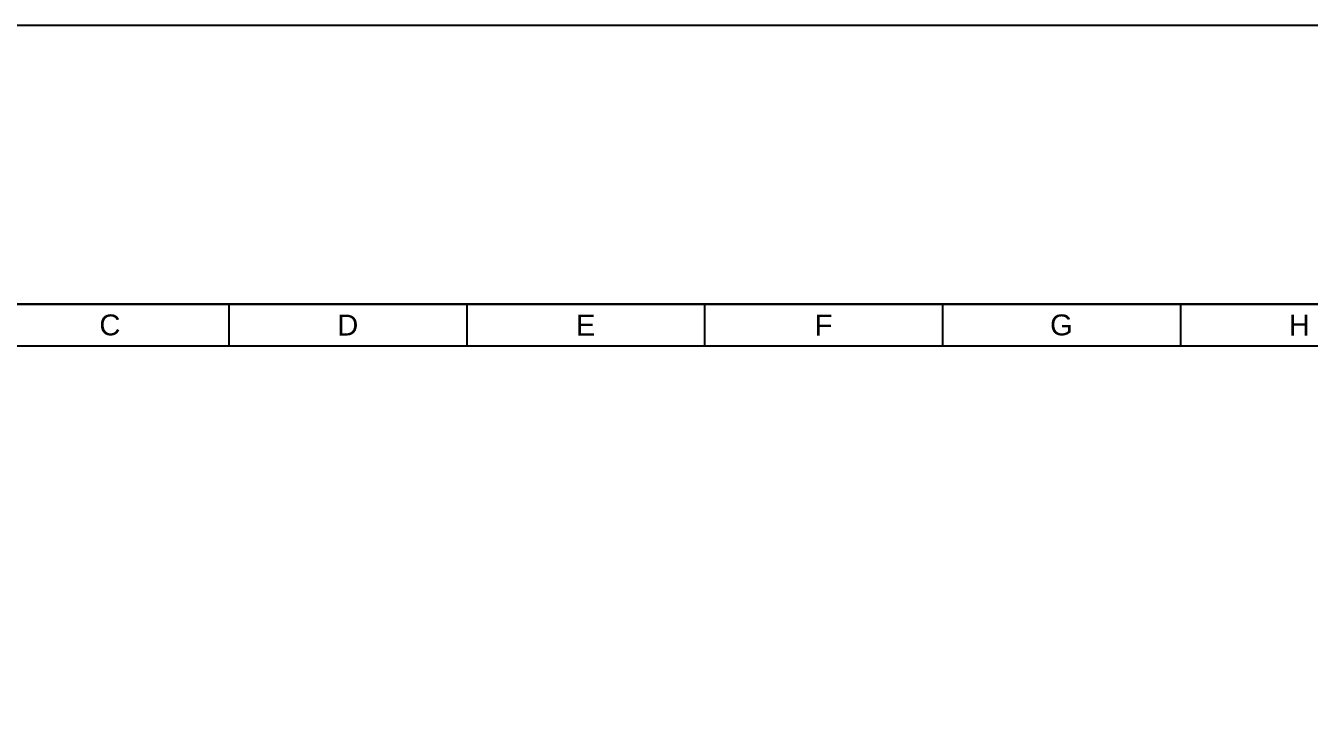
# Model space of a CAD drawing. Header units: millimetres. Extents: x 691 to 18605, y 670 to 10026.
# Drawn here: x 4056.3 to 4402.8, y 4131.5 to 4314.9 of the extents above; entities that cross this region are included whole.
import ezdxf
from ezdxf.enums import TextEntityAlignment as Align

# ---------------------------------------------------------------- set-up
doc = ezdxf.new("R2010")
doc.units = ezdxf.units.MM
doc.styles.get("Standard").update_dxf_attribs({"font": 'arial.ttf'})

# ---------------------------------------------------------------- blocks, each defined once
blk = doc.blocks.new('CAJETIN')
for p, q in [((0, 185.975), (-259.4, 185.975)), ((-259.4, 185.975), (-2.991, 185.975)), ((-208.191, 185.975), (-208.191, 182.975)), ((-191.122, 185.975), (-191.122, 182.975)), ((-174.052, 185.975), (-174.052, 182.975)), ((-156.983, 185.975), (-156.983, 182.975)), ((-139.913, 185.975), (-139.913, 182.975)), ((-259.4, 182.975), (-2.991, 182.975))]:
    blk.add_line(p, q)
blk.add_lwpolyline([(-269.4, -9.925), (10, -9.925), (10, 205.975), (-269.4, 205.975)], close=True)
at = {"char_height": 1.5, "width": 17.06952, "attachment_point": 5}
for s, insert in [('C', (-216.726, 184.475)), ('D', (-199.657, 184.475)), ('E', (-182.587, 184.475)), ('F', (-165.518, 184.475)), ('G', (-148.448, 184.475)), ('H', (-131.379, 184.475))]:
    blk.add_mtext(s, dxfattribs=dict(at, insert=insert))
for tag, p in [('DISEÑADO_POR', (-230.857, 14.78)), ('SUPERVISADO_POR', (-229.595, 8.319)), ('DIBUJADO_POR', (-231.254, 2.424))]:
    blk.add_attdef(tag, text='', height=1.5).set_placement(p, align=Align.MIDDLE)
for tag, p in [('DE', (-143.123, 14.827)), ('F', (-73.904, 14.474)), ('PAGINA', (-180.192, 13.538)), ('A', (-97.022, 13.488)), ('H', (-74.457, 8.765)), ('ARCHIVO', (-179.454, 8.197)), ('FECHA', (-143.307, 8.381)), ('V', (-96.957, 8.58)), ('PROYECTO', (-180.745, 3.04)), ('HZ', (-98.064, 2.871)), ('OR', (-74.826, 2.502))]:
    blk.add_attdef(tag, p, '', height=1.5)

msp = doc.modelspace()

# ---------------------------------------------------------------- block references
at = {"color": 0, "xscale": 3.761929394681115, "yscale": 3.761929394681115, "zscale": 3.761929394681115}
msp.add_blockref('CAJETIN', (4894.3, 3540.02), dxfattribs=at)

doc.saveas('drawing.dxf')
